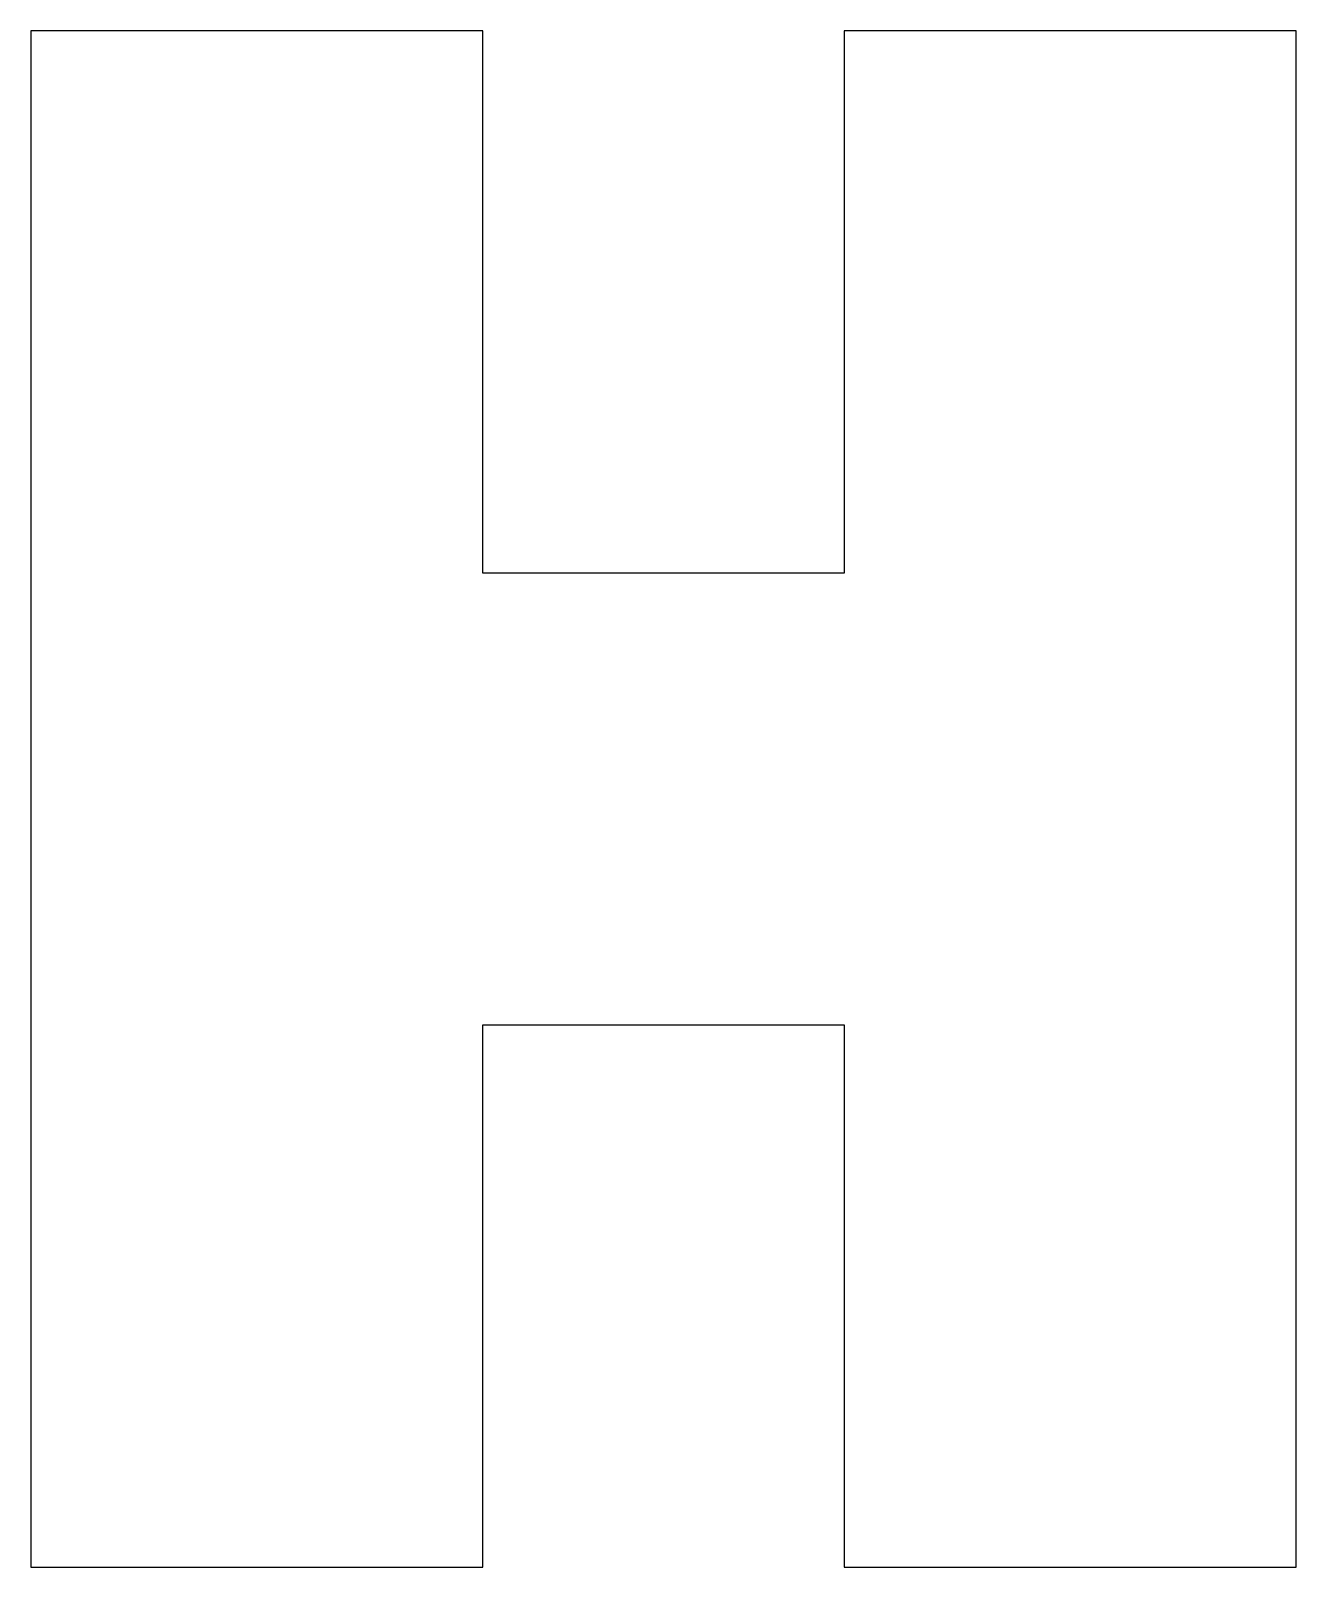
# Model space of a CAD drawing. Header units: millimetres. Extents: x 0 to 1136, y -790 to 17.
# Drawn here: x 0 to 14, y 0 to 17 of the extents above; entities outside this region: 1.
import ezdxf

# ---------------------------------------------------------------- set-up
doc = ezdxf.new("R2010")
doc.units = ezdxf.units.MM

msp = doc.modelspace()

# ---------------------------------------------------------------- linework, layer by layer
for p, q in [((5, 17), (0, 17)), ((0, 17), (0, 0)), ((5, 11), (5, 17)), ((9, 17), (9, 11)), ((14, 17), (9, 17)), ((14, 0), (14, 17)), ((9, 11), (5, 11)), ((14, 0), (14, 7)), ((5, 0), (5, 6)), ((5, 6), (9, 6)), ((9, 6), (9, 0)), ((0, 0), (5, 0)), ((9, 0), (14, 0))]:
    msp.add_line(p, q)
msp.add_lwpolyline([(1132.27, -786.686), (1135.961, -790.059)])

doc.saveas('drawing.dxf')
